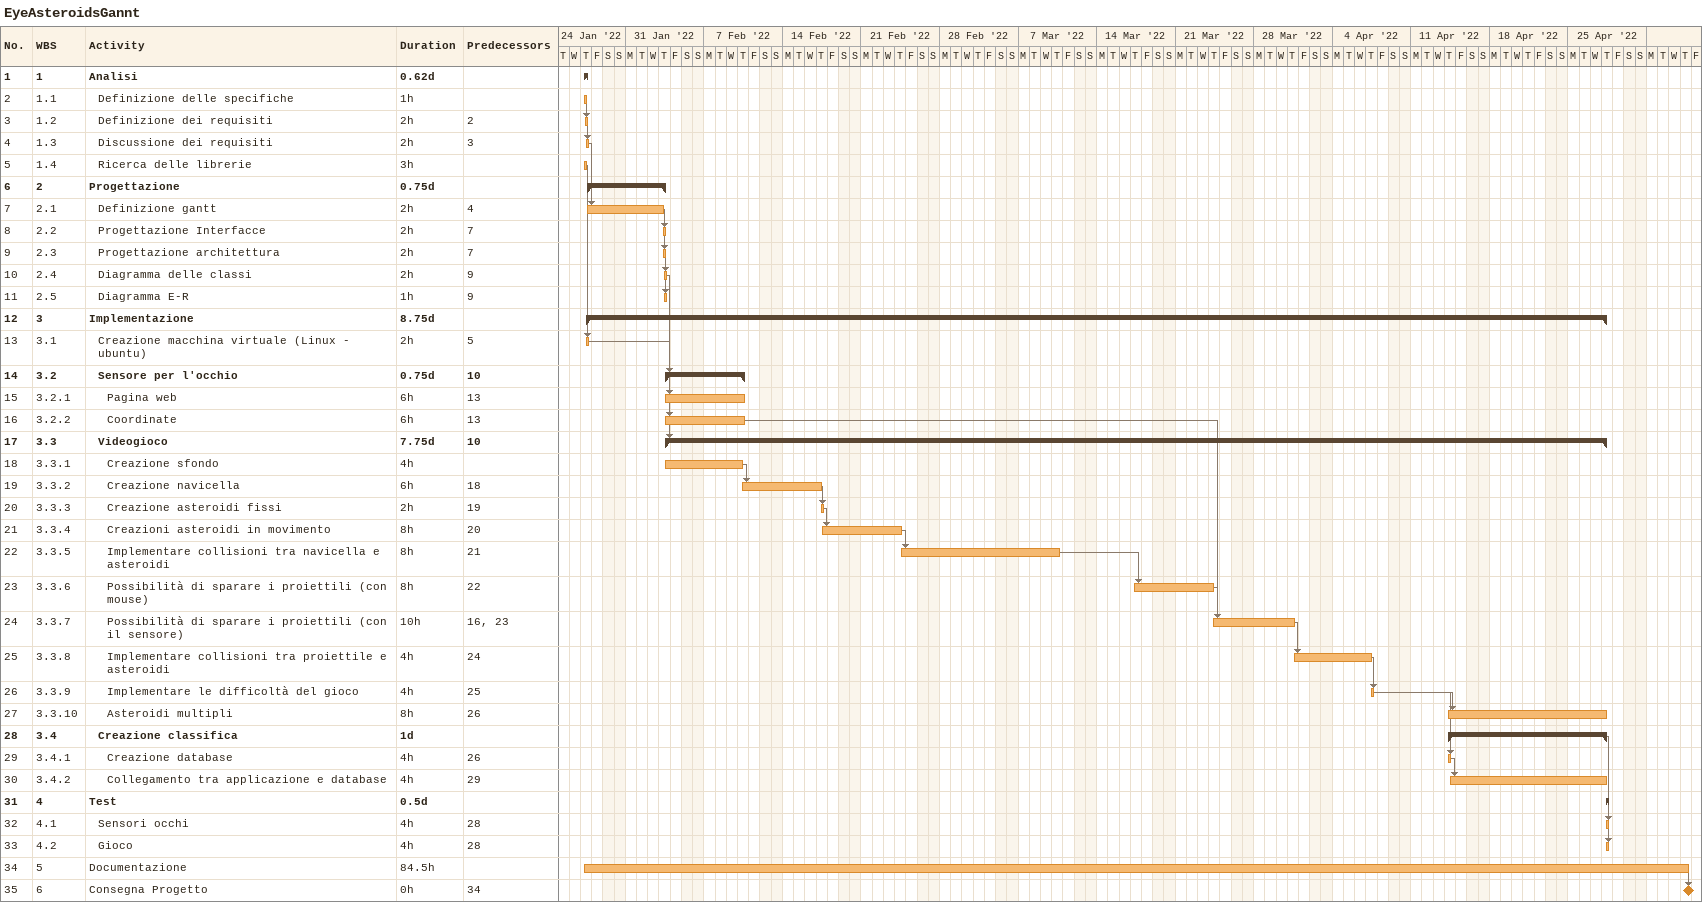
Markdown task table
EyeAsteroidsGannt

| ID | WBS | Task | Duration | Start | Finish | Predecessors |
|---|---|---|---|---|---|---|
| 1 | 1 | **Analisi** | 0.62d | 2022-01-27 | 2022-01-27 |  |
| 2 | 1.1 | Definizione delle specifiche | 1h | 2022-01-27 | 2022-01-27 |  |
| 3 | 1.2 | Definizione dei requisiti | 2h | 2022-01-27 | 2022-01-27 | 2 |
| 4 | 1.3 | Discussione dei requisiti | 2h | 2022-01-27 | 2022-01-27 | 3 |
| 5 | 1.4 | Ricerca delle librerie | 3h | 2022-01-27 | 2022-01-27 |  |
| 6 | 2 | **Progettazione** | 0.75d | 2022-01-27 | 2022-02-03 |  |
| 7 | 2.1 | Definizione gantt | 2h | 2022-01-27 | 2022-02-03 | 4 |
| 8 | 2.2 | Progettazione Interfacce | 2h | 2022-02-03 | 2022-02-03 | 7 |
| 9 | 2.3 | Progettazione architettura | 2h | 2022-02-03 | 2022-02-03 | 7 |
| 10 | 2.4 | Diagramma delle classi | 2h | 2022-02-03 | 2022-02-03 | 9 |
| 11 | 2.5 | Diagramma E-R | 1h | 2022-02-03 | 2022-02-03 | 9 |
| 12 | 3 | **Implementazione** | 8.75d | 2022-01-27 | 2022-04-28 |  |
| 13 | 3.1 | Creazione macchina virtuale (Linux - ubuntu) | 2h | 2022-01-27 | 2022-01-27 | 5 |
| 14 | 3.2 | **Sensore per l'occhio** | 0.75d | 2022-02-03 | 2022-02-10 | 10 |
| 15 | 3.2.1 | Pagina web | 6h | 2022-02-03 | 2022-02-10 | 13 |
| 16 | 3.2.2 | Coordinate | 6h | 2022-02-03 | 2022-02-10 | 13 |
| 17 | 3.3 | **Videogioco** | 7.75d | 2022-02-03 | 2022-04-28 | 10 |
| 18 | 3.3.1 | Creazione sfondo | 4h | 2022-02-03 | 2022-02-10 |  |
| 19 | 3.3.2 | Creazione navicella | 6h | 2022-02-10 | 2022-02-17 | 18 |
| 20 | 3.3.3 | Creazione asteroidi fissi | 2h | 2022-02-17 | 2022-02-17 | 19 |
| 21 | 3.3.4 | Creazioni asteroidi in movimento | 8h | 2022-02-17 | 2022-02-24 | 20 |
| 22 | 3.3.5 | Implementare collisioni tra navicella e asteroidi | 8h | 2022-02-24 | 2022-03-10 | 21 |
| 23 | 3.3.6 | Possibilità di sparare i proiettili (con mouse) | 8h | 2022-03-17 | 2022-03-24 | 22 |
| 24 | 3.3.7 | Possibilità di sparare i proiettili (con il sensore) | 10h | 2022-03-24 | 2022-03-31 | 16, 23 |
| 25 | 3.3.8 | Implementare collisioni tra proiettile e asteroidi | 4h | 2022-03-31 | 2022-04-07 | 24 |
| 26 | 3.3.9 | Implementare le difficoltà del gioco | 4h | 2022-04-07 | 2022-04-07 | 25 |
| 27 | 3.3.10 | Asteroidi multipli | 8h | 2022-04-14 | 2022-04-28 | 26 |
| 28 | 3.4 | **Creazione classifica** | 1d | 2022-04-14 | 2022-04-28 |  |
| 29 | 3.4.1 | Creazione database | 4h | 2022-04-14 | 2022-04-14 | 26 |
| 30 | 3.4.2 | Collegamento tra applicazione e database | 4h | 2022-04-14 | 2022-04-28 | 29 |
| 31 | 4 | **Test** | 0.5d | 2022-04-28 | 2022-04-28 |  |
| 32 | 4.1 | Sensori occhi | 4h | 2022-04-28 | 2022-04-28 | 28 |
| 33 | 4.2 | Gioco | 4h | 2022-04-28 | 2022-04-28 | 28 |
| 34 | 5 | Documentazione | 84.5h | 2022-01-27 | 2022-05-05 |  |
| 35 | 6 | Consegna Progetto | 0h | 2022-05-05 | 2022-05-05 | 34 |
